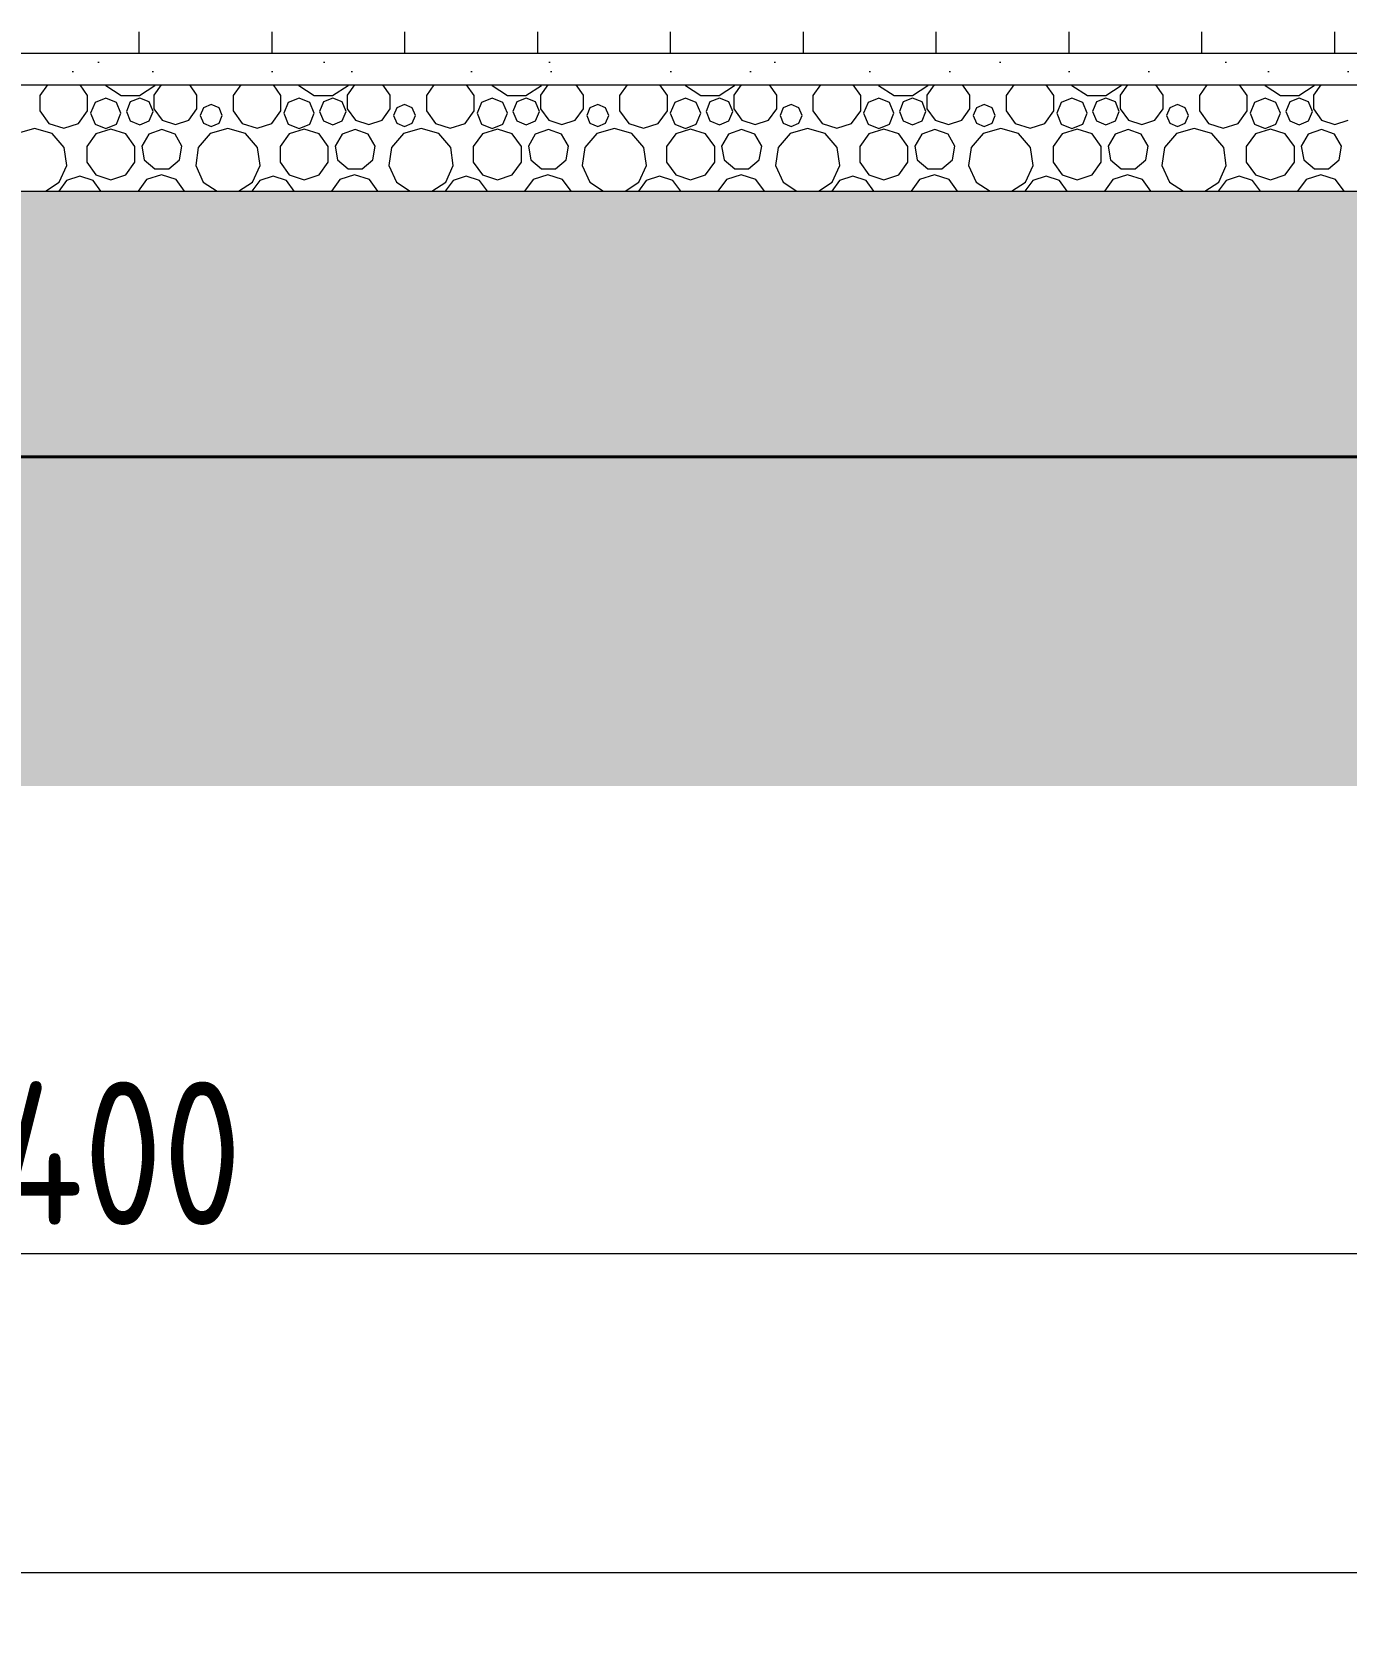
# Model space of a CAD drawing. Header units: millimetres. Extents: x 38742 to 132043, y -3942 to 12834.
# Drawn here: x 68548 to 71022, y -2994 to 0 of the extents above; entities that cross this region are included whole.
import ezdxf

# ---------------------------------------------------------------- set-up
doc = ezdxf.new("R2010")
doc.units = ezdxf.units.MM
doc.header["$MEASUREMENT"] = 0
doc.layers.add('перекрытие', color=7, linetype='Continuous')
doc.layers.add('размеры внутр', color=7, linetype='Continuous')
for name, color, linetype, lineweight in [('перекрытие_Ном._пера__94', 252, 'Continuous', 13), ('перекрытие_Ном._пера__97', 7, 'Continuous', 20), ('перекрытие_Ном._пера__99', 7, 'Continuous', 40), ('подп стены Инжзащита_Ном._пера__97', 7, 'Continuous', 20), ('размеры внутр_Ном._пера__51', 98, 'Continuous', 50), ('размеры внутр_Ном._пера__96', 7, 'Continuous', 13)]:
    doc.layers.add(name, color=color, linetype=linetype, lineweight=lineweight)
doc.styles.add('СГЕНЕРИР_СТИЛЬ_1', font='gost_2_304-81_type.ttf')
doc.dimstyles.new('СГЕНЕРИР_СТИЛЬ__1', dxfattribs={"dimtxt": 270.000005, "dimasz": 95, "dimexe": 0.18, "dimexo": 0, "dimgap": 0.09, "dimtad": 1, "dimtih": 1, "dimtoh": 1, "dimdec": 0, "dimzin": 0, "dimdsep": 46, "dimtxsty": 'СГЕНЕРИР_СТИЛЬ_1', "dimblk": 'ARROWHEAD_6', "dimblk1": 'ARROWHEAD_6', "dimblk2": 'ARROWHEAD_6', "dimcen": 0.09, "dimclrd": 7, "dimclre": 7, "dimclrt": 98, "dimadec": 0, "dimazin": 0, "dimtfac": 1, "dimtdec": 4, "dimtmove": 0, "dimatfit": 3, "dimfxl": 1, "dimtolj": 1, "dimtzin": 0, "dimarcsym": 0})

# ---------------------------------------------------------------- blocks, each defined once
blk = doc.blocks.new('*X17')
at = {"layer": 'перекрытие_Ном._пера__94', "linetype": 'Continuous'}
for p, q in [((68577.4, -100), (68563.1, -119.7)), ((68563.1, -119.7), (68563.1, -148.9)), ((68653, -119.7), (68638.7, -100)), ((68653, -148.9), (68653, -119.7)), ((68686.3, -100), (68686.9, -101.3)), ((68686.9, -101.3), (68715.9, -119.9)), ((68750.4, -119.9), (68779.4, -101.3)), ((68791.6, -100), (68777.8, -119)), ((68777.8, -119), (68777.8, -145.3)), ((68779.4, -101.3), (68780, -100)), ((68858.7, -119), (68845, -100)), ((68858.7, -145.3), (68858.7, -119)), ((68941.1, -100), (68926.8, -119.7)), ((68926.8, -119.7), (68926.8, -148.9)), ((69016.8, -119.7), (69002.5, -100)), ((69016.8, -148.9), (69016.8, -119.7)), ((69050, -100), (69050.6, -101.3)), ((69050.6, -101.3), (69079.6, -119.9)), ((69114.1, -119.9), (69143.1, -101.3)), ((69155.3, -100), (69141.5, -119)), ((69141.5, -119), (69141.5, -145.3)), ((69143.1, -101.3), (69143.7, -100)), ((69222.5, -119), (69208.7, -100)), ((69222.5, -145.3), (69222.5, -119)), ((69304.8, -100), (69290.5, -119.7)), ((69290.5, -119.7), (69290.5, -148.9)), ((69380.5, -119.7), (69366.2, -100)), ((69380.5, -148.9), (69380.5, -119.7)), ((69413.7, -100), (69414.3, -101.3)), ((69414.3, -101.3), (69443.3, -119.9)), ((69477.8, -119.9), (69506.9, -101.3)), ((69519, -100), (69505.2, -119)), ((69505.2, -119), (69505.2, -145.3)), ((69506.9, -101.3), (69507.4, -100)), ((69586.2, -119), (69572.4, -100)), ((69586.2, -145.3), (69586.2, -119)), ((69668.5, -100), (69654.2, -119.7)), ((69654.2, -119.7), (69654.2, -148.9)), ((69744.2, -119.7), (69729.9, -100)), ((69744.2, -148.9), (69744.2, -119.7)), ((69777.4, -100), (69778, -101.3)), ((69778, -101.3), (69807.1, -119.9)), ((69841.5, -119.9), (69870.6, -101.3)), ((69882.7, -100), (69868.9, -119)), ((69868.9, -119), (69868.9, -145.3)), ((69870.6, -101.3), (69871.2, -100)), ((69949.9, -119), (69936.1, -100)), ((69949.9, -145.3), (69949.9, -119)), ((70032.2, -100), (70017.9, -119.7)), ((70017.9, -119.7), (70017.9, -148.9)), ((70107.9, -119.7), (70093.6, -100)), ((70107.9, -148.9), (70107.9, -119.7)), ((70141.2, -100), (70141.7, -101.3)), ((70141.7, -101.3), (70170.8, -119.9)), ((70205.3, -119.9), (70234.3, -101.3)), ((70246.4, -100), (70232.6, -119)), ((70232.6, -119), (70232.6, -145.3)), ((70234.3, -101.3), (70234.9, -100)), ((70313.6, -119), (70299.8, -100)), ((70313.6, -145.3), (70313.6, -119)), ((70395.9, -100), (70381.6, -119.7)), ((70381.6, -119.7), (70381.6, -148.9)), ((70471.6, -119.7), (70457.3, -100)), ((70471.6, -148.9), (70471.6, -119.7)), ((70504.9, -100), (70505.5, -101.3)), ((70505.5, -101.3), (70534.5, -119.9)), ((70569, -119.9), (70598, -101.3)), ((70610.1, -100), (70596.3, -119)), ((70596.3, -119), (70596.3, -145.3)), ((70598, -101.3), (70598.6, -100)), ((70677.3, -119), (70663.5, -100)), ((70677.3, -145.3), (70677.3, -119)), ((70759.6, -100), (70745.3, -119.7)), ((70745.3, -119.7), (70745.3, -148.9)), ((70835.3, -119.7), (70821, -100)), ((70835.3, -148.9), (70835.3, -119.7)), ((70868.6, -100), (70869.2, -101.3)), ((70869.2, -101.3), (70898.2, -119.9)), ((70932.7, -119.9), (70961.7, -101.3)), ((70973.8, -100), (70960.1, -119)), ((70960.1, -119), (70960.1, -145.3)), ((70961.7, -101.3), (70962.3, -100)), ((68563.1, -148.9), (68580.2, -172.6)), ((68635.9, -172.6), (68653, -148.9)), ((68666.9, -133.2), (68658.5, -153.4)), ((68687.1, -124.8), (68666.9, -133.2)), ((68707.3, -133.2), (68687.1, -124.8)), ((68715.7, -153.4), (68707.3, -133.2)), ((68715.9, -119.9), (68750.4, -119.9)), ((68733.2, -132.1), (68725.8, -149.9)), ((68750.9, -124.8), (68733.2, -132.1)), ((68768.6, -132.1), (68750.9, -124.8)), ((68776, -149.9), (68768.6, -132.1)), ((68777.8, -145.3), (68793.3, -166.6)), ((68843.3, -166.6), (68858.7, -145.3)), ((68871, -142.9), (68865, -157.6)), ((68885.7, -136.9), (68871, -142.9)), ((68900.3, -142.9), (68885.7, -136.9)), ((68906.3, -157.6), (68900.3, -142.9)), ((68926.8, -148.9), (68943.9, -172.6)), ((68999.6, -172.6), (69016.8, -148.9)), ((69030.6, -133.2), (69022.2, -153.4)), ((69050.8, -124.8), (69030.6, -133.2)), ((69071, -133.2), (69050.8, -124.8)), ((69079.4, -153.4), (69071, -133.2)), ((69079.6, -119.9), (69114.1, -119.9)), ((69096.9, -132.1), (69089.5, -149.9)), ((69114.6, -124.8), (69096.9, -132.1)), ((69132.3, -132.1), (69114.6, -124.8)), ((69139.7, -149.9), (69132.3, -132.1)), ((69141.5, -145.3), (69157, -166.6)), ((69207, -166.6), (69222.5, -145.3)), ((69234.7, -142.9), (69228.7, -157.6)), ((69249.4, -136.9), (69234.7, -142.9)), ((69264, -142.9), (69249.4, -136.9)), ((69270, -157.6), (69264, -142.9)), ((69290.5, -148.9), (69307.7, -172.6)), ((69363.3, -172.6), (69380.5, -148.9)), ((69394.3, -133.2), (69385.9, -153.4)), ((69414.5, -124.8), (69394.3, -133.2)), ((69434.7, -133.2), (69414.5, -124.8)), ((69443.1, -153.4), (69434.7, -133.2)), ((69443.3, -119.9), (69477.8, -119.9)), ((69460.6, -132.1), (69453.2, -149.9)), ((69478.3, -124.8), (69460.6, -132.1)), ((69496.1, -132.1), (69478.3, -124.8)), ((69503.4, -149.9), (69496.1, -132.1)), ((69505.2, -145.3), (69520.7, -166.6)), ((69570.7, -166.6), (69586.2, -145.3)), ((69598.4, -142.9), (69592.4, -157.6)), ((69613.1, -136.9), (69598.4, -142.9)), ((69627.7, -142.9), (69613.1, -136.9)), ((69633.7, -157.6), (69627.7, -142.9)), ((69654.2, -148.9), (69671.4, -172.6)), ((69727, -172.6), (69744.2, -148.9)), ((69758, -133.2), (69749.6, -153.4)), ((69778.2, -124.8), (69758, -133.2)), ((69798.4, -133.2), (69778.2, -124.8)), ((69806.8, -153.4), (69798.4, -133.2)), ((69807.1, -119.9), (69841.5, -119.9)), ((69824.3, -132.1), (69817, -149.9)), ((69842, -124.8), (69824.3, -132.1)), ((69859.8, -132.1), (69842, -124.8)), ((69867.1, -149.9), (69859.8, -132.1)), ((69868.9, -145.3), (69884.4, -166.6)), ((69934.4, -166.6), (69949.9, -145.3)), ((69962.2, -142.9), (69956.1, -157.6)), ((69976.8, -136.9), (69962.2, -142.9)), ((69991.4, -142.9), (69976.8, -136.9)), ((69997.5, -157.6), (69991.4, -142.9)), ((70017.9, -148.9), (70035.1, -172.6)), ((70090.7, -172.6), (70107.9, -148.9)), ((70121.7, -133.2), (70113.3, -153.4)), ((70141.9, -124.8), (70121.7, -133.2)), ((70162.1, -133.2), (70141.9, -124.8)), ((70170.5, -153.4), (70162.1, -133.2)), ((70170.8, -119.9), (70205.3, -119.9)), ((70188, -132.1), (70180.7, -149.9)), ((70205.7, -124.8), (70188, -132.1)), ((70223.5, -132.1), (70205.7, -124.8)), ((70230.8, -149.9), (70223.5, -132.1)), ((70232.6, -145.3), (70248.1, -166.6)), ((70298.1, -166.6), (70313.6, -145.3)), ((70325.9, -142.9), (70319.8, -157.6)), ((70340.5, -136.9), (70325.9, -142.9)), ((70355.1, -142.9), (70340.5, -136.9)), ((70361.2, -157.6), (70355.1, -142.9)), ((70381.6, -148.9), (70398.8, -172.6)), ((70454.4, -172.6), (70471.6, -148.9)), ((70485.4, -133.2), (70477, -153.4)), ((70505.6, -124.8), (70485.4, -133.2)), ((70525.8, -133.2), (70505.6, -124.8)), ((70534.2, -153.4), (70525.8, -133.2)), ((70534.5, -119.9), (70569, -119.9)), ((70551.7, -132.1), (70544.4, -149.9)), ((70569.4, -124.8), (70551.7, -132.1)), ((70587.2, -132.1), (70569.4, -124.8)), ((70594.5, -149.9), (70587.2, -132.1)), ((70596.3, -145.3), (70611.8, -166.6)), ((70661.8, -166.6), (70677.3, -145.3)), ((70689.6, -142.9), (70683.5, -157.6)), ((70704.2, -136.9), (70689.6, -142.9)), ((70718.8, -142.9), (70704.2, -136.9)), ((70724.9, -157.6), (70718.8, -142.9)), ((70745.3, -148.9), (70762.5, -172.6)), ((70818.1, -172.6), (70835.3, -148.9)), ((70849.1, -133.2), (70840.7, -153.4)), ((70869.3, -124.8), (70849.1, -133.2)), ((70889.5, -133.2), (70869.3, -124.8)), ((70897.9, -153.4), (70889.5, -133.2)), ((70898.2, -119.9), (70932.7, -119.9)), ((70915.4, -132.1), (70908.1, -149.9)), ((70933.2, -124.8), (70915.4, -132.1)), ((70950.9, -132.1), (70933.2, -124.8)), ((70958.2, -149.9), (70950.9, -132.1)), ((70960.1, -145.3), (70975.5, -166.6)), ((68580.2, -172.6), (68608, -181.6)), ((68608, -181.6), (68635.9, -172.6)), ((68658.5, -153.4), (68666.9, -173.6)), ((68666.9, -173.6), (68687.1, -182)), ((68687.1, -182), (68707.3, -173.6)), ((68707.3, -173.6), (68715.7, -153.4)), ((68725.8, -149.9), (68733.2, -167.6)), ((68733.2, -167.6), (68750.9, -174.9)), ((68750.9, -174.9), (68768.6, -167.6)), ((68768.6, -167.6), (68776, -149.9)), ((68793.3, -166.6), (68818.3, -174.7)), ((68818.3, -174.7), (68843.3, -166.6)), ((68865, -157.6), (68871, -172.2)), ((68871, -172.2), (68885.7, -178.2)), ((68885.7, -178.2), (68900.3, -172.2)), ((68900.3, -172.2), (68906.3, -157.6)), ((68943.9, -172.6), (68971.8, -181.6)), ((68971.8, -181.6), (68999.6, -172.6)), ((69022.2, -153.4), (69030.6, -173.6)), ((69030.6, -173.6), (69050.8, -182)), ((69050.8, -182), (69071, -173.6)), ((69071, -173.6), (69079.4, -153.4)), ((69089.5, -149.9), (69096.9, -167.6)), ((69096.9, -167.6), (69114.6, -174.9)), ((69114.6, -174.9), (69132.3, -167.6)), ((69132.3, -167.6), (69139.7, -149.9)), ((69157, -166.6), (69182, -174.7)), ((69182, -174.7), (69207, -166.6)), ((69228.7, -157.6), (69234.7, -172.2)), ((69234.7, -172.2), (69249.4, -178.2)), ((69249.4, -178.2), (69264, -172.2)), ((69264, -172.2), (69270, -157.6)), ((69307.7, -172.6), (69335.5, -181.6)), ((69335.5, -181.6), (69363.3, -172.6)), ((69385.9, -153.4), (69394.3, -173.6)), ((69394.3, -173.6), (69414.5, -182)), ((69414.5, -182), (69434.7, -173.6)), ((69434.7, -173.6), (69443.1, -153.4)), ((69453.2, -149.9), (69460.6, -167.6)), ((69460.6, -167.6), (69478.3, -174.9)), ((69478.3, -174.9), (69496.1, -167.6)), ((69496.1, -167.6), (69503.4, -149.9)), ((69520.7, -166.6), (69545.7, -174.7)), ((69545.7, -174.7), (69570.7, -166.6)), ((69592.4, -157.6), (69598.4, -172.2)), ((69598.4, -172.2), (69613.1, -178.2)), ((69613.1, -178.2), (69627.7, -172.2)), ((69627.7, -172.2), (69633.7, -157.6)), ((69671.4, -172.6), (69699.2, -181.6)), ((69699.2, -181.6), (69727, -172.6)), ((69749.6, -153.4), (69758, -173.6)), ((69758, -173.6), (69778.2, -182)), ((69778.2, -182), (69798.4, -173.6)), ((69798.4, -173.6), (69806.8, -153.4)), ((69817, -149.9), (69824.3, -167.6)), ((69824.3, -167.6), (69842, -174.9)), ((69842, -174.9), (69859.8, -167.6)), ((69859.8, -167.6), (69867.1, -149.9)), ((69884.4, -166.6), (69909.4, -174.7)), ((69909.4, -174.7), (69934.4, -166.6)), ((69956.1, -157.6), (69962.2, -172.2)), ((69962.2, -172.2), (69976.8, -178.2)), ((69976.8, -178.2), (69991.4, -172.2)), ((69991.4, -172.2), (69997.5, -157.6)), ((70035.1, -172.6), (70062.9, -181.6)), ((70062.9, -181.6), (70090.7, -172.6)), ((70113.3, -153.4), (70121.7, -173.6)), ((70121.7, -173.6), (70141.9, -182)), ((70141.9, -182), (70162.1, -173.6)), ((70162.1, -173.6), (70170.5, -153.4)), ((70180.7, -149.9), (70188, -167.6)), ((70188, -167.6), (70205.7, -174.9)), ((70205.7, -174.9), (70223.5, -167.6)), ((70223.5, -167.6), (70230.8, -149.9)), ((70248.1, -166.6), (70273.1, -174.7)), ((70273.1, -174.7), (70298.1, -166.6)), ((70319.8, -157.6), (70325.9, -172.2)), ((70325.9, -172.2), (70340.5, -178.2)), ((70340.5, -178.2), (70355.1, -172.2)), ((70355.1, -172.2), (70361.2, -157.6)), ((70398.8, -172.6), (70426.6, -181.6)), ((70426.6, -181.6), (70454.4, -172.6)), ((70477, -153.4), (70485.4, -173.6)), ((70485.4, -173.6), (70505.6, -182)), ((70505.6, -182), (70525.8, -173.6)), ((70525.8, -173.6), (70534.2, -153.4)), ((70544.4, -149.9), (70551.7, -167.6)), ((70551.7, -167.6), (70569.4, -174.9)), ((70569.4, -174.9), (70587.2, -167.6)), ((70587.2, -167.6), (70594.5, -149.9)), ((70611.8, -166.6), (70636.8, -174.7)), ((70636.8, -174.7), (70661.8, -166.6)), ((70683.5, -157.6), (70689.6, -172.2)), ((70689.6, -172.2), (70704.2, -178.2)), ((70704.2, -178.2), (70718.8, -172.2)), ((70718.8, -172.2), (70724.9, -157.6)), ((70762.5, -172.6), (70790.3, -181.6)), ((70790.3, -181.6), (70818.1, -172.6)), ((70840.7, -153.4), (70849.1, -173.6)), ((70849.1, -173.6), (70869.3, -182)), ((70869.3, -182), (70889.5, -173.6)), ((70889.5, -173.6), (70897.9, -153.4)), ((70908.1, -149.9), (70915.4, -167.6)), ((70915.4, -167.6), (70933.2, -174.9)), ((70933.2, -174.9), (70950.9, -167.6)), ((70950.9, -167.6), (70958.2, -149.9)), ((70975.5, -166.6), (71000.5, -174.7)), ((71000.5, -174.7), (71025.5, -166.6)), ((68553.2, -182), (68520.1, -191.7)), ((68586.3, -191.7), (68553.2, -182)), ((68608.9, -217.8), (68586.3, -191.7)), ((68668.7, -192.2), (68651.4, -216)), ((68696.7, -183), (68668.7, -192.2)), ((68724.8, -192.2), (68696.7, -183)), ((68742.1, -216), (68724.8, -192.2)), ((68768.1, -192.6), (68755, -215.3)), ((68792.8, -183.6), (68768.1, -192.6)), ((68817.4, -192.6), (68792.8, -183.6)), ((68830.5, -215.3), (68817.4, -192.6)), ((68883.8, -191.7), (68861.2, -217.8)), ((68916.9, -182), (68883.8, -191.7)), ((68950, -191.7), (68916.9, -182)), ((68972.6, -217.8), (68950, -191.7)), ((69032.4, -192.2), (69015.1, -216)), ((69060.4, -183), (69032.4, -192.2)), ((69088.5, -192.2), (69060.4, -183)), ((69105.8, -216), (69088.5, -192.2)), ((69131.8, -192.6), (69118.7, -215.3)), ((69156.5, -183.6), (69131.8, -192.6)), ((69181.1, -192.6), (69156.5, -183.6)), ((69194.3, -215.3), (69181.1, -192.6)), ((69247.5, -191.7), (69224.9, -217.8)), ((69280.6, -182), (69247.5, -191.7)), ((69313.7, -191.7), (69280.6, -182)), ((69336.3, -217.8), (69313.7, -191.7)), ((69396.1, -192.2), (69378.8, -216)), ((69424.2, -183), (69396.1, -192.2)), ((69452.2, -192.2), (69424.2, -183)), ((69469.5, -216), (69452.2, -192.2)), ((69495.5, -192.6), (69482.4, -215.3)), ((69520.2, -183.6), (69495.5, -192.6)), ((69544.8, -192.6), (69520.2, -183.6)), ((69558, -215.3), (69544.8, -192.6)), ((69611.2, -191.7), (69588.6, -217.8)), ((69644.3, -182), (69611.2, -191.7)), ((69677.4, -191.7), (69644.3, -182)), ((69700, -217.8), (69677.4, -191.7)), ((69759.8, -192.2), (69742.5, -216)), ((69787.9, -183), (69759.8, -192.2)), ((69815.9, -192.2), (69787.9, -183)), ((69833.2, -216), (69815.9, -192.2)), ((69859.2, -192.6), (69846.1, -215.3)), ((69883.9, -183.6), (69859.2, -192.6)), ((69908.6, -192.6), (69883.9, -183.6)), ((69921.7, -215.3), (69908.6, -192.6)), ((69974.9, -191.7), (69952.3, -217.8)), ((70008, -182), (69974.9, -191.7)), ((70041.1, -191.7), (70008, -182)), ((70063.7, -217.8), (70041.1, -191.7)), ((70123.5, -192.2), (70106.2, -216)), ((70151.6, -183), (70123.5, -192.2)), ((70179.6, -192.2), (70151.6, -183)), ((70196.9, -216), (70179.6, -192.2)), ((70223, -192.6), (70209.8, -215.3)), ((70247.6, -183.6), (70223, -192.6)), ((70272.3, -192.6), (70247.6, -183.6)), ((70285.4, -215.3), (70272.3, -192.6)), ((70338.6, -191.7), (70316, -217.8)), ((70371.7, -182), (70338.6, -191.7)), ((70404.8, -191.7), (70371.7, -182)), ((70427.4, -217.8), (70404.8, -191.7)), ((70487.2, -192.2), (70469.9, -216)), ((70515.3, -183), (70487.2, -192.2)), ((70543.3, -192.2), (70515.3, -183)), ((70560.7, -216), (70543.3, -192.2)), ((70586.7, -192.6), (70573.5, -215.3)), ((70611.3, -183.6), (70586.7, -192.6)), ((70636, -192.6), (70611.3, -183.6)), ((70649.1, -215.3), (70636, -192.6)), ((70702.3, -191.7), (70679.7, -217.8)), ((70735.4, -182), (70702.3, -191.7)), ((70768.5, -191.7), (70735.4, -182)), ((70791.1, -217.8), (70768.5, -191.7)), ((70850.9, -192.2), (70833.6, -216)), ((70879, -183), (70850.9, -192.2)), ((70907, -192.2), (70879, -183)), ((70924.4, -216), (70907, -192.2)), ((70950.4, -192.6), (70937.2, -215.3)), ((70975, -183.6), (70950.4, -192.6)), ((70999.7, -192.6), (70975, -183.6)), ((71012.8, -215.3), (70999.7, -192.6)), ((68613.8, -251.9), (68608.9, -217.8)), ((68651.4, -216), (68651.4, -245.5)), ((68742.1, -245.5), (68742.1, -216)), ((68755, -215.3), (68759.6, -241.1)), ((68826, -241.1), (68830.5, -215.3)), ((68861.2, -217.8), (68856.3, -251.9)), ((68977.5, -251.9), (68972.6, -217.8)), ((69015.1, -216), (69015.1, -245.5)), ((69105.8, -245.5), (69105.8, -216)), ((69118.7, -215.3), (69123.3, -241.1)), ((69189.7, -241.1), (69194.3, -215.3)), ((69224.9, -217.8), (69220, -251.9)), ((69341.2, -251.9), (69336.3, -217.8)), ((69378.8, -216), (69378.8, -245.5)), ((69469.5, -245.5), (69469.5, -216)), ((69482.4, -215.3), (69487, -241.1)), ((69553.4, -241.1), (69558, -215.3)), ((69588.6, -217.8), (69583.7, -251.9)), ((69704.9, -251.9), (69700, -217.8)), ((69742.5, -216), (69742.5, -245.5)), ((69833.2, -245.5), (69833.2, -216)), ((69846.1, -215.3), (69850.7, -241.1)), ((69917.1, -241.1), (69921.7, -215.3)), ((69952.3, -217.8), (69947.4, -251.9)), ((70068.6, -251.9), (70063.7, -217.8)), ((70106.2, -216), (70106.2, -245.5)), ((70196.9, -245.5), (70196.9, -216)), ((70209.8, -215.3), (70214.4, -241.1)), ((70280.8, -241.1), (70285.4, -215.3)), ((70316, -217.8), (70311.1, -251.9)), ((70432.3, -251.9), (70427.4, -217.8)), ((70469.9, -216), (70469.9, -245.5)), ((70560.7, -245.5), (70560.7, -216)), ((70573.5, -215.3), (70578.1, -241.1)), ((70644.5, -241.1), (70649.1, -215.3)), ((70679.7, -217.8), (70674.8, -251.9)), ((70796, -251.9), (70791.1, -217.8)), ((70833.6, -216), (70833.6, -245.5)), ((70924.4, -245.5), (70924.4, -216)), ((70937.2, -215.3), (70941.8, -241.1)), ((71008.2, -241.1), (71012.8, -215.3)), ((68599.4, -283.3), (68613.8, -251.9)), ((68651.4, -245.5), (68668.7, -269.3)), ((68668.7, -269.3), (68696.7, -278.5)), ((68696.7, -278.5), (68724.8, -269.3)), ((68724.8, -269.3), (68742.1, -245.5)), ((68759.6, -241.1), (68779.7, -258)), ((68791.8, -269), (68763.9, -278)), ((68779.7, -258), (68805.9, -258)), ((68819.6, -278), (68791.8, -269)), ((68805.9, -258), (68826, -241.1)), ((68856.3, -251.9), (68870.6, -283.3)), ((68963.1, -283.3), (68977.5, -251.9)), ((69015.1, -245.5), (69032.4, -269.3)), ((69032.4, -269.3), (69060.4, -278.5)), ((69060.4, -278.5), (69088.5, -269.3)), ((69088.5, -269.3), (69105.8, -245.5)), ((69123.3, -241.1), (69143.4, -258)), ((69155.5, -269), (69127.7, -278)), ((69143.4, -258), (69169.6, -258)), ((69183.3, -278), (69155.5, -269)), ((69169.6, -258), (69189.7, -241.1)), ((69220, -251.9), (69234.3, -283.3)), ((69326.9, -283.3), (69341.2, -251.9)), ((69378.8, -245.5), (69396.1, -269.3)), ((69396.1, -269.3), (69424.2, -278.5)), ((69424.2, -278.5), (69452.2, -269.3)), ((69452.2, -269.3), (69469.5, -245.5)), ((69487, -241.1), (69507.1, -258)), ((69519.2, -269), (69491.4, -278)), ((69507.1, -258), (69533.3, -258)), ((69547, -278), (69519.2, -269)), ((69533.3, -258), (69553.4, -241.1)), ((69583.7, -251.9), (69598, -283.3)), ((69690.6, -283.3), (69704.9, -251.9)), ((69742.5, -245.5), (69759.8, -269.3)), ((69759.8, -269.3), (69787.9, -278.5)), ((69787.9, -278.5), (69815.9, -269.3)), ((69815.9, -269.3), (69833.2, -245.5)), ((69850.7, -241.1), (69870.8, -258)), ((69882.9, -269), (69855.1, -278)), ((69870.8, -258), (69897, -258)), ((69910.7, -278), (69882.9, -269)), ((69897, -258), (69917.1, -241.1)), ((69947.4, -251.9), (69961.7, -283.3)), ((70054.3, -283.3), (70068.6, -251.9)), ((70106.2, -245.5), (70123.5, -269.3)), ((70123.5, -269.3), (70151.6, -278.5)), ((70151.6, -278.5), (70179.6, -269.3)), ((70179.6, -269.3), (70196.9, -245.5)), ((70214.4, -241.1), (70234.5, -258)), ((70246.6, -269), (70218.8, -278)), ((70234.5, -258), (70260.7, -258)), ((70274.4, -278), (70246.6, -269)), ((70260.7, -258), (70280.8, -241.1)), ((70311.1, -251.9), (70325.5, -283.3)), ((70418, -283.3), (70432.3, -251.9)), ((70469.9, -245.5), (70487.2, -269.3)), ((70487.2, -269.3), (70515.3, -278.5)), ((70515.3, -278.5), (70543.3, -269.3)), ((70543.3, -269.3), (70560.7, -245.5)), ((70578.1, -241.1), (70598.2, -258)), ((70610.3, -269), (70582.5, -278)), ((70598.2, -258), (70624.4, -258)), ((70638.1, -278), (70610.3, -269)), ((70624.4, -258), (70644.5, -241.1)), ((70674.8, -251.9), (70689.2, -283.3)), ((70781.7, -283.3), (70796, -251.9)), ((70833.6, -245.5), (70850.9, -269.3)), ((70850.9, -269.3), (70879, -278.5)), ((70879, -278.5), (70907, -269.3)), ((70907, -269.3), (70924.4, -245.5)), ((70941.8, -241.1), (70961.9, -258)), ((70974, -269), (70946.2, -278)), ((70961.9, -258), (70988.1, -258)), ((71001.8, -278), (70974, -269)), ((70988.1, -258), (71008.2, -241.1)), ((68573.4, -300), (68599.4, -283.3)), ((68613.3, -279.7), (68598.5, -300)), ((68638.3, -271.6), (68613.3, -279.7)), ((68663.3, -279.7), (68638.3, -271.6)), ((68678, -300), (68663.3, -279.7)), ((68763.9, -278), (68748, -300)), ((68835.5, -300), (68819.6, -278)), ((68870.6, -283.3), (68896.6, -300)), ((68937.2, -300), (68963.1, -283.3)), ((68977, -279.7), (68962.2, -300)), ((69002, -271.6), (68977, -279.7)), ((69027, -279.7), (69002, -271.6)), ((69041.7, -300), (69027, -279.7)), ((69127.7, -278), (69111.7, -300)), ((69199.2, -300), (69183.3, -278)), ((69234.3, -283.3), (69260.3, -300)), ((69300.9, -300), (69326.9, -283.3)), ((69340.7, -279.7), (69325.9, -300)), ((69365.7, -271.6), (69340.7, -279.7)), ((69390.7, -279.7), (69365.7, -271.6)), ((69405.5, -300), (69390.7, -279.7)), ((69491.4, -278), (69475.4, -300)), ((69562.9, -300), (69547, -278)), ((69598, -283.3), (69624, -300)), ((69664.6, -300), (69690.6, -283.3)), ((69704.4, -279.7), (69689.6, -300)), ((69729.4, -271.6), (69704.4, -279.7)), ((69754.4, -279.7), (69729.4, -271.6)), ((69769.2, -300), (69754.4, -279.7)), ((69855.1, -278), (69839.1, -300)), ((69926.7, -300), (69910.7, -278)), ((69961.7, -283.3), (69987.7, -300)), ((70028.3, -300), (70054.3, -283.3)), ((70068.1, -279.7), (70053.4, -300)), ((70093.1, -271.6), (70068.1, -279.7)), ((70118.1, -279.7), (70093.1, -271.6)), ((70132.9, -300), (70118.1, -279.7)), ((70218.8, -278), (70202.8, -300)), ((70290.4, -300), (70274.4, -278)), ((70325.5, -283.3), (70351.4, -300)), ((70392, -300), (70418, -283.3)), ((70431.8, -279.7), (70417.1, -300)), ((70456.8, -271.6), (70431.8, -279.7)), ((70481.8, -279.7), (70456.8, -271.6)), ((70496.6, -300), (70481.8, -279.7)), ((70582.5, -278), (70566.5, -300)), ((70654.1, -300), (70638.1, -278)), ((70689.2, -283.3), (70715.2, -300)), ((70755.7, -300), (70781.7, -283.3)), ((70795.5, -279.7), (70780.8, -300)), ((70820.5, -271.6), (70795.5, -279.7)), ((70845.5, -279.7), (70820.5, -271.6)), ((70860.3, -300), (70845.5, -279.7)), ((70946.2, -278), (70930.2, -300)), ((71017.8, -300), (71001.8, -278))]:
    blk.add_line(p, q, dxfattribs=at)
blk = doc.blocks.new('Элемент разреза_17_1')
at = {"layer": 'перекрытие_Ном._пера__94', "linetype": 'Continuous'}
h = blk.add_hatch(dxfattribs=at)
h.set_pattern_fill('СЕТКА_25X25_0001', color=256, style=0, pattern_type=2)
h.set_pattern_definition([(0, (0, 0), (0, 250), []), (90, (0, 0), (-250, 0), [])])
h.paths.add_polyline_path([(72455.7, -40), (72455.7, 0), (62855.7, 0), (62855.7, -40)])
h = blk.add_hatch(dxfattribs=at)
h.set_pattern_fill('БЕТОН_ЛЕГКИЙ_0001', color=256, style=0, pattern_type=2)
h.set_pattern_definition([(0, (0, 0), (0, 779.423), [48.75, -401.25]), (0, (225, 389.7), (0, 779.423), [48.75, -401.25]), (60, (0, 0), (-675, 389.7114), [48.75, -401.25]), (60, (450, 0), (-675, 389.7114), [48.75, -401.25]), (120, (48.75, 0), (675, 389.7114), [48.75, -401.25]), (120, (498.75, 0), (675, 389.7114), [48.75, -401.25]), (0, (0, 75), (0, 150), [0, -150, 0, -225]), (45, (75, 75), (-106.06602, 106.06602), [0, -112.5, 0, -187.5])])
h.paths.add_polyline_path([(72455.7, -100), (72455.7, -40), (62855.7, -40), (62855.7, -100)])
blk.add_hatch(color=256, dxfattribs=at).paths.add_polyline_path([(62855.7, -800), (72455.7, -800), (72455.7, -300), (62855.7, -300)])
at = {"layer": 'перекрытие_Ном._пера__97', "linetype": 'Continuous'}
for p, q in [((62855.7, -40), (72455.7, -40)), ((62855.7, -40), (72455.7, -40)), ((62855.7, -100), (72455.7, -100)), ((62855.7, -100), (72455.7, -100)), ((62855.7, -300), (72455.7, -300)), ((62855.7, -300), (72455.7, -300))]:
    blk.add_line(p, q, dxfattribs=at)
at = {"layer": 'перекрытие_Ном._пера__99', "linetype": 'Continuous'}
blk.add_line((62855.7, -800), (72455.7, -800), dxfattribs=at)
at = {"layer": 'перекрытие'}
blk.add_blockref('*X17', (0, 0), dxfattribs=at)
blk = doc.blocks.new('*D78')
at = {"layer": 'размеры внутр_Ном._пера__96', "linetype": 'Continuous', "transparency": 16777216}
for p, q in [((63455.7, -2993.8), (63455.7, -2806.2)), ((71855.7, -2993.8), (71855.7, -2806.2)), ((63505.7, -2850), (63405.7, -2950)), ((71805.7, -2950), (71905.7, -2850)), ((63380.7, -2900), (63455.7, -2900)), ((63455.7, -2900), (71855.7, -2900)), ((71855.7, -2900), (71930.7, -2900))]:
    blk.add_line(p, q, dxfattribs=at)
at = {"layer": 'размеры внутр_Ном._пера__51', "transparency": 16777216, "insert": (67172.6, -2846), "char_height": 270, "attachment_point": 7, "style": 'СГЕНЕРИР_СТИЛЬ_1'}
blk.add_mtext('{8\xa0400}', dxfattribs=at)
blk = doc.blocks.new('ARROWHEAD_6')
at = {"color": 0, "linetype": 'Continuous', "lineweight": 0}
for p, q in [((-0.5, -0.5), (0.5, 0.5)), ((0, 0), (-1, 0))]:
    blk.add_line(p, q, dxfattribs=at)
blk = doc.blocks.new('*D81')
at = {"layer": 'размеры внутр_Ном._пера__96', "linetype": 'Continuous', "transparency": 16777216}
for p, q in [((65455.7, -2393.8), (65455.7, -2206.2)), ((71855.7, -2393.8), (71855.7, -2206.2)), ((65505.7, -2250), (65405.7, -2350)), ((71805.7, -2350), (71905.7, -2250)), ((65455.7, -2300), (71855.7, -2300)), ((71855.7, -2300), (71930.7, -2300))]:
    blk.add_line(p, q, dxfattribs=at)
at = {"layer": 'размеры внутр_Ном._пера__51', "transparency": 16777216, "insert": (68185.7, -2246), "char_height": 270, "attachment_point": 7, "style": 'СГЕНЕРИР_СТИЛЬ_1'}
blk.add_mtext('{6\xa0400}', dxfattribs=at)

msp = doc.modelspace()

# ---------------------------------------------------------------- hatches: boundary and pattern name
at = {"layer": 'подп стены Инжзащита_Ном._пера__97', "linetype": 'Continuous'}
h = msp.add_hatch(dxfattribs=at)
h.set_pattern_fill('ГРУНТ_0001', color=256, style=0, pattern_type=2)
h.set_pattern_definition([(45, (0, 0), (-275.7716, 275.7716), []), (45, (-91.9, 91.9), (-551.543, 551.543), []), (45, (-183.85, 183.85), (-551.543, 551.543), []), (135, (-275.77, 275.77), (91.92388, 91.92388), [390, -390])])
h.paths.add_polyline_path([(39484.7, -825.3), (39282.3, -1634.9), (38741.8, -1322.8), (39035.1, -150), (62855.7, -150), (62855.7, -800), (72107.4, -800), (72209.2, -1225.7), (72601.8, -1225.7), (72601.8, -1419.9), (62013.8, -1419.9), (62013.8, -825.3)])

# ---------------------------------------------------------------- block references
at = {"layer": 'перекрытие'}
msp.add_blockref('Элемент разреза_17_1', (0, 0), dxfattribs=at)

# ---------------------------------------------------------------- dimensions: what is measured, and where the dimension line sits
at = {"layer": 'размеры внутр', "linetype": 'Continuous'}
for base, p1, p2, picture, middle in [((71855.7, -2300), (65455.7, -2300), (71855.7, -2300), '*D81', (68647.3, -2111)), ((71855.7, -2900), (63455.7, -2900), (71855.7, -2900), '*D78', (67634.2, -2711))]:
    dim = msp.add_linear_dim(base=base, p1=p1, p2=p2, dimstyle='СГЕНЕРИР_СТИЛЬ__1', dxfattribs=at)
    dim.commit()
    dim.dimension.update_dxf_attribs({"geometry": picture, "text_midpoint": middle, "dimtype": 160})

doc.saveas('drawing.dxf')
